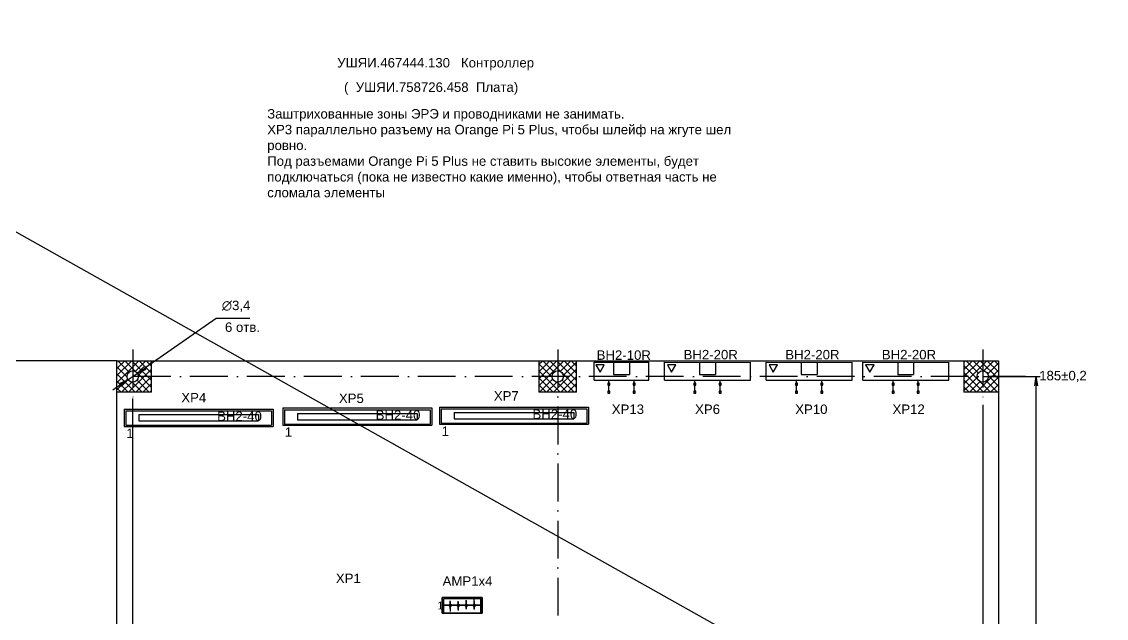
# Model space of a CAD drawing. Extents: x -34 to 51106, y -14166 to 1700.
# Drawn here: x 243 to 587.5, y 123.3 to 312.7 of the extents above; entities that cross this region are included whole.
import ezdxf

# ---------------------------------------------------------------- set-up
doc = ezdxf.new("R2010")
doc.units = 0
doc.linetypes.add('ACAD_ISO10W100', pattern=[18, 12, -3, 0, -3])
doc.layers.get('0').update_dxf_attribs({"linetype": 'CONTINUOUS'})
doc.layers.get('DEFPOINTS').update_dxf_attribs({"linetype": 'CONTINUOUS'})
for name, color, linetype in [('1', 1, 'CONTINUOUS'), ('ЖГУТ', 9, 'CONTINUOUS'), ('ОСИ', 3, 'ACAD_ISO10W100'), ('РАЗМЕРЫ', 2, 'CONTINUOUS'), ('ШТРИХОВКА', 80, 'CONTINUOUS')]:
    doc.layers.add(name, color=color, linetype=linetype)
doc.styles.add('ARIAL', font='arial.ttf', dxfattribs={"height": 3})
doc.styles.add('ARIALC', font='arial.ttf')
doc.dimstyles.new('ARIAL', dxfattribs={"dimscale": 0, "dimtxt": 3, "dimasz": 3, "dimexe": 2, "dimexo": 0, "dimgap": 2, "dimtad": 1, "dimtoh": 1, "dimdec": 1, "dimrnd": 0.1, "dimzin": 9, "dimtxsty": 'ARIAL', "dimblk": 'OPEN', "dimcen": -3, "dimdle": 1.25, "dimclrd": 256, "dimclre": 256, "dimclrt": 256, "dimazin": 3, "dimtfac": 1, "dimtdec": 1, "dimtmove": 0, "dimatfit": 3, "dimtvp": 1.5, "dimtolj": 1, "dimtzin": 1})
doc.dimstyles.new('BASA', dxfattribs={"dimtxt": 3, "dimasz": 3, "dimexe": 1.25, "dimexo": 0, "dimgap": 0, "dimtad": 0, "dimjust": 4, "dimtoh": 1, "dimdec": 1, "dimtxsty": 'ARIAL', "dimblk1": 'DOTSMALL', "dimblk2": 'OPEN', "dimsah": 1, "dimcen": 2.5, "dimclrd": 256, "dimclre": 256, "dimclrt": 256, "dimazin": 3, "dimtfac": 1, "dimtdec": 1, "dimtmove": 0, "dimatfit": 3})

# ---------------------------------------------------------------- blocks, each defined once
blk = doc.blocks.new('A$C64275294')
for p, q in [((0, 5.45), (47.3, 5.45)), ((0, 5.45), (0, 0)), ((0.5, 4.92), (46.8, 4.92)), ((0.5, 4.92), (0.5, 0.37)), ((4.65, 3.72), (4.65, 1.72)), ((4.65, 3.72), (42.65, 3.72)), ((42.65, 3.72), (42.65, 1.72)), ((46.8, 4.92), (46.8, 0.37)), ((47.3, 5.45), (47.3, 0)), ((0, 0), (47.3, 0)), ((0.5, 0.37), (46.8, 0.37)), ((4.65, 1.72), (42.65, 1.72)), ((21.15, 0.37), (21.15, -0.15)), ((26.15, 0.37), (26.15, -0.15))]:
    blk.add_line(p, q)
at = {"style": 'ARIALC'}
blk.add_text('ВН2-40', height=3, dxfattribs=at).set_placement((29.5, 1.72))
at = {"layer": 'РАЗМЕРЫ', "style": 'ARIALC'}
blk.add_text('1', height=3, dxfattribs=at).set_placement((0.64, -3.7))
blk = doc.blocks.new('A$CB78388C9')
for p, q in [((0, 5.65), (27.3, 5.62)), ((0, 0), (0, 5.65)), ((11.15, 5.65), (11.15, 1.8)), ((16.15, 5.65), (16.15, 1.8)), ((27.3, 0), (27.3, 5.65)), ((0, 0), (27.3, 0)), ((9.65, -3.87), (9.65, 0)), ((11.15, 1.8), (16.15, 1.8)), ((17.65, -3.87), (17.65, 0))]:
    blk.add_line(p, q)
at = {"layer": '1'}
blk.add_lwpolyline([(3.58, 4.83), (0.91, 4.83), (2.24, 2.52)], close=True, dxfattribs=at)
at = {"layer": 'РАЗМЕРЫ'}
for points in [[(9.33, -1.01), (9.33, -1.65), (9.97, -1.65), (9.97, -1.01)], [(17.33, -1.01), (17.33, -1.65), (17.97, -1.65), (17.97, -1.01)], [(9.33, -3.55), (9.33, -4.19), (9.97, -4.19), (9.97, -3.55)], [(17.33, -3.55), (17.33, -4.19), (17.97, -4.19), (17.97, -3.55)]]:
    blk.add_lwpolyline(points, close=True, dxfattribs=at)
at = {"style": 'ARIALC'}
blk.add_text('ВН2-20R', height=3, dxfattribs=at).set_placement((6.06, 6.59))
blk = doc.blocks.new('A$C7EF3D7E3')
for p, q in [((0, 5.65), (17.3, 5.65)), ((0, 0), (0, 5.65)), ((6.15, 5.65), (6.15, 1.8)), ((11.15, 5.65), (11.15, 1.8)), ((17.3, 0), (17.3, 5.65)), ((0, 0), (17.3, 0)), ((4.65, -3.87), (4.65, 0)), ((6.15, 1.8), (11.15, 1.8)), ((12.65, -3.87), (12.65, 0))]:
    blk.add_line(p, q)
at = {"layer": '1'}
blk.add_lwpolyline([(3.18, 4.83), (0.52, 4.83), (1.85, 2.52)], close=True, dxfattribs=at)
at = {"layer": 'РАЗМЕРЫ'}
for points in [[(4.33, -1.01), (4.33, -1.65), (4.97, -1.65), (4.97, -1.01)], [(12.33, -1.01), (12.33, -1.65), (12.97, -1.65), (12.97, -1.01)], [(4.33, -3.55), (4.33, -4.19), (4.97, -4.19), (4.97, -3.55)], [(12.33, -3.55), (12.33, -4.19), (12.97, -4.19), (12.97, -3.55)]]:
    blk.add_lwpolyline(points, close=True, dxfattribs=at)
at = {"style": 'ARIALC'}
blk.add_text('ВН2-10R', height=3, dxfattribs=at).set_placement((0.75, 6.44))
blk = doc.blocks.new('A$C8D9AF626')
for p, q in [((-2.19, 2.5), (-2.19, -2.5)), ((-2.19, 2.5), (10.51, 2.5)), ((-2.19, -2.5), (-2.19, 2.5)), ((10.51, 2.5), (-2.19, 2.5)), ((-1.69, -2.5), (-1.69, 2)), ((10.01, 2), (-1.69, 2)), ((10.01, -2.5), (10.01, 2)), ((10.51, 2.5), (10.51, -2.5)), ((10.51, -2.5), (10.51, 2.5)), ((-2.19, -2.5), (10.51, -2.5)), ((10.51, -2.5), (-2.19, -2.5))]:
    blk.add_line(p, q)
for centre in [(0.35, 0), (2.89, 0), (5.43, 0), (7.97, 0)]:
    blk.add_circle(centre, 0.35)
at = {"layer": 'ОСИ'}
for p, q in [((-2.19, 0), (10.51, 0)), ((10.51, 0), (-2.19, 0)), ((0.35, -1.18), (0.35, 1.36)), ((0.35, 1.18), (0.35, -1.95)), ((2.89, -1.47), (2.89, 1.26)), ((2.89, 1.08), (2.89, -1.65)), ((5.43, -1.08), (5.43, 1.65)), ((5.43, 1.47), (5.43, -1.26)), ((7.97, -1.18), (7.97, 1.95)), ((7.97, 1.18), (7.97, -1.36))]:
    blk.add_line(p, q, dxfattribs=at)
at = {"style": 'ARIALC'}
for s, height, p in [('АМР1х4', 3, (-2.09, 6.17)), ('1', 2.5, (-3.75, -1.32))]:
    blk.add_text(s, height=height, dxfattribs=at).set_placement(p)
blk = doc.blocks.new('_DOTSMALL')
at = {"color": 0, "linetype": 'BYBLOCK', "const_width": 0.5}
blk.add_lwpolyline([(-0.0625, 0, 1), (0.0625, 0, 1)], format="xyb", close=True, dxfattribs=at)
blk = doc.blocks.new('_OPEN')
at = {"color": 0, "linetype": 'BYBLOCK'}
for p, q in [((-1, 0.17), (0, 0)), ((-1, -0.17), (0, 0)), ((0, 0), (-1, 0))]:
    blk.add_line(p, q, dxfattribs=at)
blk = doc.blocks.new('*D301')
at = {"layer": 'DEFPOINTS', "color": 0}
for p in [(548.28, 191.06), (273.28, 25.09), (548.28, -22.4)]:
    blk.add_point(p, dxfattribs=at)
at = {"layer": 'РАЗМЕРЫ'}
for p, q in [((548.28, 191.06), (548.28, -23.65)), ((273.28, 25.09), (273.28, -23.65)), ((273.28, -22.4), (545.28, -22.4))]:
    blk.add_line(p, q, dxfattribs=at)
at = {"layer": 'РАЗМЕРЫ', "xscale": 3, "yscale": 3, "zscale": 3, "rotation": 180}
blk.add_blockref('_DOTSMALL', (273.28, -22.4), dxfattribs=at)
at = {"layer": 'РАЗМЕРЫ', "xscale": 3, "yscale": 3, "zscale": 3}
blk.add_blockref('_OPEN', (548.28, -22.4), dxfattribs=at)
at = {"layer": 'РАЗМЕРЫ', "insert": (548.28, -31.03), "char_height": 3, "attachment_point": 5, "rotation": 90, "style": 'ARIAL'}
blk.add_mtext('275±0,2', dxfattribs=at)
blk = doc.blocks.new('*D306')
at = {"layer": 'DEFPOINTS', "color": 0}
for p in [(278.28, 193.07), (273.28, 25.09), (278.28, -22.4)]:
    blk.add_point(p, dxfattribs=at)
at = {"layer": 'РАЗМЕРЫ'}
for p, q in [((278.28, 193.07), (278.28, -23.65)), ((273.28, 25.09), (273.28, -23.65)), ((273.28, -22.4), (275.28, -22.4))]:
    blk.add_line(p, q, dxfattribs=at)
at = {"layer": 'РАЗМЕРЫ', "xscale": 3, "yscale": 3, "zscale": 3, "rotation": 180}
blk.add_blockref('_DOTSMALL', (273.28, -22.4), dxfattribs=at)
at = {"layer": 'РАЗМЕРЫ', "xscale": 3, "yscale": 3, "zscale": 3}
blk.add_blockref('_OPEN', (278.28, -22.4), dxfattribs=at)
at = {"layer": 'РАЗМЕРЫ', "insert": (278.28, -28.68), "char_height": 3, "attachment_point": 5, "rotation": 90, "style": 'ARIAL'}
blk.add_mtext('5±0,2', dxfattribs=at)
blk = doc.blocks.new('*D309')
at = {"layer": 'DEFPOINTS', "color": 0}
for p in [(219.41, 205.09), (273.28, 205.09), (283.28, 15.09)]:
    blk.add_point(p, dxfattribs=at)
at = {"layer": 'РАЗМЕРЫ'}
for p, q in [((273.28, 205.09), (217.41, 205.09)), ((219.41, 18.09), (219.41, 202.09)), ((283.28, 15.09), (217.41, 15.09))]:
    blk.add_line(p, q, dxfattribs=at)
at = {"layer": 'РАЗМЕРЫ', "xscale": 3, "yscale": 3, "zscale": 3}
for p, rotation in [((219.41, 205.09), 90), ((219.41, 15.09), 270)]:
    blk.add_blockref('_OPEN', p, dxfattribs=dict(at, rotation=rotation))
at = {"layer": 'РАЗМЕРЫ', "insert": (215.88, 115.59), "char_height": 3, "attachment_point": 5, "rotation": 90, "style": 'ARIAL'}
blk.add_mtext('\\A1;190', dxfattribs=at)
blk = doc.blocks.new('*D310')
at = {"layer": 'DEFPOINTS', "color": 0}
for p in [(548.28, 200.09), (565.31, 200.09), (543.28, 15.09)]:
    blk.add_point(p, dxfattribs=at)
at = {"layer": 'РАЗМЕРЫ'}
for p, q in [((548.28, 200.09), (566.56, 200.09)), ((565.31, 15.09), (565.31, 197.09)), ((543.28, 15.09), (566.56, 15.09))]:
    blk.add_line(p, q, dxfattribs=at)
at = {"layer": 'РАЗМЕРЫ', "xscale": 3, "yscale": 3, "zscale": 3}
for name, p, rotation in [('_OPEN', (565.31, 200.09), 90), ('_DOTSMALL', (565.31, 15.09), 270)]:
    blk.add_blockref(name, p, dxfattribs=dict(at, rotation=rotation))
at = {"layer": 'РАЗМЕРЫ', "insert": (573.78, 200.09), "char_height": 3, "attachment_point": 5, "style": 'ARIAL'}
blk.add_mtext('185±0,2', dxfattribs=at)
blk = doc.blocks.new('*D315')
at = {"layer": 'DEFPOINTS', "color": 0}
for p in [(279.68, 201.06), (276.89, 199.12)]:
    blk.add_point(p, dxfattribs=at)
at = {"layer": 'РАЗМЕРЫ'}
for p, q in [((304.78, 218.52), (282.14, 202.77)), ((315.49, 218.52), (304.78, 218.52)), ((276.89, 199.12), (279.68, 201.06)), ((274.43, 197.41), (271.96, 195.69))]:
    blk.add_line(p, q, dxfattribs=at)
at = {"layer": 'РАЗМЕРЫ', "xscale": 3, "yscale": 3, "zscale": 3}
for p, rotation in [((279.68, 201.06), 214.8190923949244), ((276.89, 199.12), 34.8190923949244)]:
    blk.add_blockref('_OPEN', p, dxfattribs=dict(at, rotation=rotation))
at = {"layer": 'РАЗМЕРЫ', "insert": (311.14, 222.37), "char_height": 3, "attachment_point": 5, "style": 'ARIAL'}
blk.add_mtext('\\A1;∅3,4', dxfattribs=at)

msp = doc.modelspace()

# ---------------------------------------------------------------- hatches: boundary and pattern name
at = {"layer": 'ШТРИХОВКА'}
h = msp.add_hatch(dxfattribs=at)
h.set_pattern_fill('ANSI37', color=256, scale=0.5, angle=-90)
h.set_pattern_definition([(315, (2376.048, -2640.5092), (1.122532, 1.122532), []), (45, (2376.048, -2640.5092), (-1.122532, 1.122532), [])])
edge = h.paths.add_edge_path()
edge.add_arc((278.2841, 200.089), 1.8, 0, 90)
edge.add_line((278.2841, 201.889), (278.2841, 205.089))
edge.add_line((278.2841, 205.089), (284.2841, 205.089))
edge.add_line((284.2841, 205.089), (284.2841, 200.089))
edge.add_line((284.2841, 200.089), (280.0841, 200.089))
edge = h.paths.add_edge_path()
edge.add_line((273.2841, 200.089), (273.2841, 205.089))
edge.add_line((273.2841, 205.089), (278.2841, 205.089))
edge.add_line((278.2841, 205.089), (278.2841, 201.889))
edge.add_arc((278.2841, 200.089), 1.8, 90, 180)
edge.add_line((276.4841, 200.089), (273.2841, 200.089))
edge = h.paths.add_edge_path()
edge.add_line((273.2841, 195.089), (273.2841, 200.089))
edge.add_line((273.2841, 200.089), (276.4841, 200.089))
edge.add_arc((278.2841, 200.089), 1.8, 180, 270)
edge.add_line((278.2841, 198.289), (278.2841, 195.089))
edge.add_line((278.2841, 195.089), (273.2841, 195.089))
edge = h.paths.add_edge_path()
edge.add_line((278.2841, 195.089), (278.2841, 198.289))
edge.add_arc((278.2841, 200.089), 1.8, 270, 360)
edge.add_line((280.0841, 200.089), (284.2841, 200.089))
edge.add_line((284.2841, 200.089), (284.2841, 195.089))
edge.add_line((284.2841, 195.089), (278.2841, 195.089))
h = msp.add_hatch(dxfattribs=at)
h.set_pattern_fill('ANSI37', color=256, scale=0.5, angle=-90)
h.set_pattern_definition([(315, (2511.048, -2640.5092), (1.122532, 1.122532), []), (45, (2511.048, -2640.5092), (-1.122532, 1.122532), [])])
edge = h.paths.add_edge_path()
edge.add_arc((413.2841, 200.089), 1.8, 0, 90)
edge.add_line((413.2841, 201.889), (413.2841, 205.089))
edge.add_line((413.2841, 205.089), (419.2841, 205.089))
edge.add_line((419.2841, 205.089), (419.2841, 200.089))
edge.add_line((419.2841, 200.089), (415.0841, 200.089))
edge = h.paths.add_edge_path()
edge.add_line((407.2841, 200.089), (407.2841, 205.089))
edge.add_line((407.2841, 205.089), (413.2841, 205.089))
edge.add_line((413.2841, 205.089), (413.2841, 201.889))
edge.add_arc((413.2841, 200.089), 1.8, 90, 180)
edge.add_line((411.4841, 200.089), (407.2841, 200.089))
edge = h.paths.add_edge_path()
edge.add_line((407.2841, 195.089), (407.2841, 200.089))
edge.add_line((407.2841, 200.089), (411.4841, 200.089))
edge.add_arc((413.2841, 200.089), 1.8, 180, 270)
edge.add_line((413.2841, 198.289), (413.2841, 195.089))
edge.add_line((413.2841, 195.089), (407.2841, 195.089))
edge = h.paths.add_edge_path()
edge.add_line((413.2841, 195.089), (413.2841, 198.289))
edge.add_arc((413.2841, 200.089), 1.8, 270, 360)
edge.add_line((415.0841, 200.089), (419.2841, 200.089))
edge.add_line((419.2841, 200.089), (419.2841, 195.089))
edge.add_line((419.2841, 195.089), (413.2841, 195.089))
h = msp.add_hatch(dxfattribs=at)
h.set_pattern_fill('ANSI37', color=256, scale=0.5, angle=90)
h.set_pattern_definition([(135, (-1549.4797, 3040.6872), (-1.122532, -1.122532), []), (225, (-1549.4797, 3040.6872), (1.122532, -1.122532), [])])
edge = h.paths.add_edge_path()
edge.add_arc((548.2841, 200.089), 1.8, 180, 270)
edge.add_line((548.2841, 198.289), (548.2841, 195.089))
edge.add_line((548.2841, 195.089), (542.2841, 195.089))
edge.add_line((542.2841, 195.089), (542.2841, 200.089))
edge.add_line((542.2841, 200.089), (546.4841, 200.089))
edge = h.paths.add_edge_path()
edge.add_line((553.2841, 200.089), (553.2841, 195.089))
edge.add_line((553.2841, 195.089), (548.2841, 195.089))
edge.add_line((548.2841, 195.089), (548.2841, 198.289))
edge.add_arc((548.2841, 200.089), 1.8, 270, 360)
edge.add_line((550.0841, 200.089), (553.2841, 200.089))
edge = h.paths.add_edge_path()
edge.add_line((553.2841, 205.089), (553.2841, 200.089))
edge.add_line((553.2841, 200.089), (550.0841, 200.089))
edge.add_arc((548.2841, 200.089), 1.8, 0, 90)
edge.add_line((548.2841, 201.889), (548.2841, 205.089))
edge.add_line((548.2841, 205.089), (553.2841, 205.089))
edge = h.paths.add_edge_path()
edge.add_line((548.2841, 205.089), (548.2841, 201.889))
edge.add_arc((548.2841, 200.089), 1.8, 90, 180)
edge.add_line((546.4841, 200.089), (542.2841, 200.089))
edge.add_line((542.2841, 200.089), (542.2841, 205.089))
edge.add_line((542.2841, 205.089), (548.2841, 205.089))

# ---------------------------------------------------------------- linework, layer by layer
for p, q in [((122.2472, 312.7126), (757.2717, -43.6461)), ((273.2841, 25.089), (273.2841, 205.089)), ((273.2841, 205.089), (553.2841, 205.089)), ((553.2841, 205.089), (553.2841, 25.089))]:
    msp.add_line(p, q)
for centre in [(278.2841, 200.089), (413.2841, 200.089), (548.2841, 200.089)]:
    msp.add_circle(centre, 1.8)
at = {"layer": '1'}
for p, q in [((284.2841, 195.089), (284.2841, 205.089)), ((407.2841, 205.089), (407.2841, 195.089)), ((419.2841, 195.089), (419.2841, 205.089)), ((542.2841, 205.089), (542.2841, 195.089)), ((284.2841, 195.089), (273.2841, 195.089)), ((419.2841, 195.089), (407.2841, 195.089)), ((553.2841, 195.089), (542.2841, 195.089))]:
    msp.add_line(p, q, dxfattribs=at)
at = {"layer": 'ОСИ'}
for p, q in [((278.2841, 208.609), (278.2841, 191.0558)), ((413.2841, 208.609), (413.2841, 10.8036)), ((548.2841, 208.609), (548.2841, 191.0558)), ((561.8747, 200.089), (273.2841, 200.089))]:
    msp.add_line(p, q, dxfattribs=at)

# ---------------------------------------------------------------- block references
at = {"layer": 'ЖГУТ'}
for name, p in [('A$C7EF3D7E3', (424.9088, 198.9291)), ('A$CB78388C9', (447.2094, 198.9291)), ('A$CB78388C9', (479.5081, 198.9291)), ('A$CB78388C9', (510.1811, 198.9291)), ('A$C64275294', (275.6119, 184.255)), ('A$C64275294', (325.9692, 184.6304)), ('A$C64275294', (375.7694, 184.9116)), ('A$C8D9AF626', (378.8201, 127.4605))]:
    msp.add_blockref(name, p, dxfattribs=at)

# ---------------------------------------------------------------- texts
at = {"style": 'ARIALC'}
for s, p in [('XP4', (293.7285, 191.8677)), ('XP5', (343.7901, 191.6584)), ('XP7', (393.0026, 192.4315)), ('XP13', (430.4646, 188.1917)), ('XP6', (456.9195, 188.1917)), ('XP10', (488.7357, 188.1917)), ('XP12', (519.6398, 188.1917)), ('XP1', (342.8286, 134.5029))]:
    msp.add_text(s, height=3, dxfattribs=at).set_placement(p)
at = {"layer": 'РАЗМЕРЫ', "style": 'ARIALC'}
for s, p in [('УШЯИ.467444.130   Контроллер', (343.2294, 298.1888)), (' (  УШЯИ.758726.458  Плата)', (344.2522, 290.439))]:
    msp.add_text(s, height=3, dxfattribs=at).set_placement(p)
at = {"layer": 'РАЗМЕРЫ', "char_height": 3, "attachment_point": 1}
for s, insert, width, style in [('Заштрихованные зоны ЭРЭ и проводниками не занимать.\\PXP3 параллельно разъему на Orange Pi 5 Plus, чтобы шлейф на жгуте шел ровно. \\PПод разъемами Orange Pi 5 Plus не ставить высокие элементы, будет подключаться (пока не известно какие именно), чтобы ответная часть не сломала элементы', (321.0212, 284.9712), 148.439744, 'ARIALC'), ('6 отв.', (307.598, 217.2399), 13.606024, 'ARIAL')]:
    msp.add_mtext(s, dxfattribs=dict(at, insert=insert, width=width, style=style))

# ---------------------------------------------------------------- dimensions: what is measured, and where the dimension line sits
at = {"layer": 'РАЗМЕРЫ'}
dim = msp.add_diameter_dim_2p(p1=(276.8885, 199.1183), p2=(279.6798, 201.0597), dimstyle='ARIAL', override={"dimscale": 1}, dxfattribs=at)
dim.commit()
dim.dimension.update_dxf_attribs({"geometry": '*D315', "text_midpoint": (311.1354, 218.5163), "dimtype": 163})
dim = msp.add_linear_dim(base=(219.4112, 205.089), p1=(283.2841, 15.089), p2=(273.2841, 205.089), angle=90, dimstyle='ARIAL', override={"dimscale": 1}, dxfattribs=at)
dim.commit()
dim.dimension.update_dxf_attribs({"geometry": '*D309', "text_midpoint": (219.4112, 115.5893), "dimtype": 160})
dim = msp.add_linear_dim(base=(565.307, 200.089), p1=(543.2841, 15.089), p2=(548.2841, 200.089), angle=90, dimstyle='BASA', override={"dimgap": 0, "dimtol": 1, "dimlim": 0, "dimtp": 0.2, "dimtm": 0.2}, dxfattribs=at)
dim.commit()
dim.dimension.update_dxf_attribs({"geometry": '*D310', "text_midpoint": (573.7776, 200.089)})
for base, p2, picture, middle in [((278.2841, -22.3966), (278.2841, 193.074), '*D306', (278.2841, -28.6776)), ((548.2841, -22.3966), (548.2841, 191.0558), '*D301', (548.2841, -31.0341))]:
    dim = msp.add_linear_dim(base=base, p1=(273.2841, 25.089), p2=p2, dimstyle='BASA', override={"dimgap": 0, "dimtol": 1, "dimlim": 0, "dimtp": 0.2, "dimtm": 0.2}, dxfattribs=at)
    dim.commit()
    dim.dimension.update_dxf_attribs({"geometry": picture, "text_midpoint": middle})

doc.saveas('drawing.dxf')
